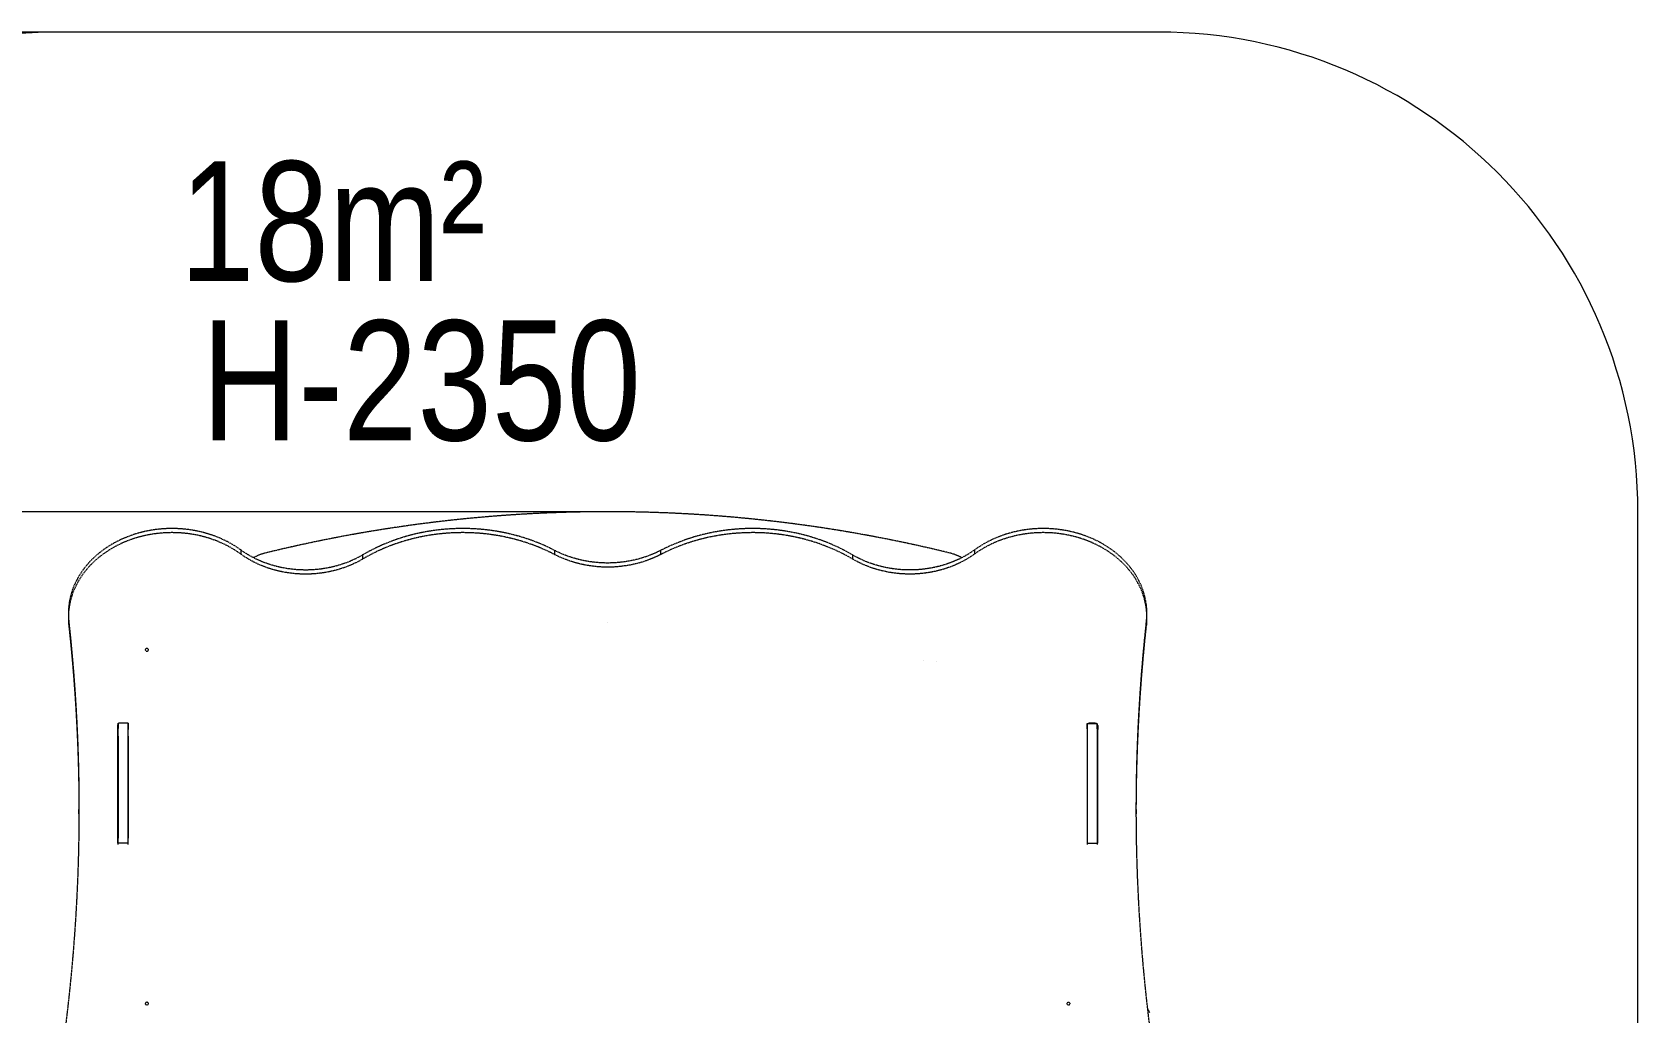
# Model space of a CAD drawing. Header units: millimetres. Extents: x -2839 to 2323, y -2603 to 2367.
# Drawn here: x -1026 to 2323, y 322 to 2367 of the extents above; entities that cross this region are included whole.
import ezdxf

# ---------------------------------------------------------------- set-up
doc = ezdxf.new("R2010")
doc.units = ezdxf.units.MM
doc.linetypes.add('HIDDEN', pattern=[1.905, 1.27, -0.635])
for name, color, linetype in [('DIKOM_ЗОНА', 90, 'Continuous'), ('DIKOM_ОБЪЕКТ', 7, 'Continuous'), ('DIKOM_РАЗМЕР_ЗОНА', 7, 'Continuous'), ('DIKOM_РАЗМЕР_ОБЪЕКТА', 7, 'Continuous')]:
    doc.layers.add(name, color=color, linetype=linetype)
doc.styles.add('style1', font='arialbd.ttf', dxfattribs={"width": 0.8})
doc.dimstyles.new('1-50', dxfattribs={"dimtxt": 300, "dimasz": 200, "dimexe": 100, "dimexo": 0, "dimgap": 100, "dimtad": 1, "dimtxsty": 'style1', "dimcen": 200, "dimclrd": 7, "dimclre": 7, "dimclrt": 7, "dimadec": 1, "dimazin": 2, "dimtfac": 1, "dimtmove": 0, "dimatfit": 2, "dimfxl": 0, "dimlwd": 25, "dimlwe": 18, "dimarcsym": 0})

# ---------------------------------------------------------------- blocks, each defined once
blk = doc.blocks.new('*D0')
at = {"layer": 'Defpoints', "color": 0, "transparency": 16777216}
for p in [(-1255.9, 1367.1), (174.3, 1367.1), (174.3, -1014.9)]:
    blk.add_point(p, dxfattribs=at)
at = {"layer": 'DIKOM_РАЗМЕР_ОБЪЕКТА', "color": 7, "lineweight": 18, "transparency": 16777216}
for p, q in [((174.3, 1367.1), (-1355.9, 1367.1)), ((174.3, -1014.9), (-1355.9, -1014.9))]:
    blk.add_line(p, q, dxfattribs=at)
at = {"layer": 'DIKOM_РАЗМЕР_ОБЪЕКТА', "color": 7, "lineweight": 25, "transparency": 16777216}
blk.add_line((-1255.9, -814.9), (-1255.9, 1167.1), dxfattribs=at)
at = {"layer": 'DIKOM_РАЗМЕР_ОБЪЕКТА', "color": 7, "transparency": 16777216}
for points in [[(-1289.2, 1167.1), (-1222.6, 1167.1), (-1255.9, 1367.1)], [(-1289.2, -814.9), (-1222.6, -814.9), (-1255.9, -1014.9)]]:
    blk.add_solid(points, dxfattribs=at)
at = {"layer": 'DIKOM_РАЗМЕР_ОБЪЕКТА', "color": 7, "transparency": 16777216, "insert": (-1509.1, 57.6), "char_height": 300, "attachment_point": 5, "rotation": 90, "style": 'style1'}
blk.add_mtext('{\\fArial|b0|i0|c204|p34;2400}', dxfattribs=at)
blk = doc.blocks.new('*D3')
at = {"layer": 'Defpoints', "color": 0, "transparency": 16777216}
for p in [(-2389.1, 2367.1), (1322.8, 2367.1), (1322.8, -2014.9)]:
    blk.add_point(p, dxfattribs=at)
at = {"layer": 'DIKOM_РАЗМЕР_ЗОНА', "color": 7, "lineweight": 18, "transparency": 16777216}
for p, q in [((1322.8, 2367.1), (-2489.1, 2367.1)), ((1322.8, -2014.9), (-2489.1, -2014.9))]:
    blk.add_line(p, q, dxfattribs=at)
at = {"layer": 'DIKOM_РАЗМЕР_ЗОНА', "color": 7, "lineweight": 25, "transparency": 16777216}
blk.add_line((-2389.1, -1814.9), (-2389.1, 2167.1), dxfattribs=at)
at = {"layer": 'DIKOM_РАЗМЕР_ЗОНА', "color": 7, "transparency": 16777216}
for points in [[(-2422.4, 2167.1), (-2355.8, 2167.1), (-2389.1, 2367.1)], [(-2422.4, -1814.9), (-2355.8, -1814.9), (-2389.1, -2014.9)]]:
    blk.add_solid(points, dxfattribs=at)
at = {"layer": 'DIKOM_РАЗМЕР_ЗОНА', "color": 7, "transparency": 16777216, "insert": (-2642.3, 89.8), "char_height": 300, "attachment_point": 5, "rotation": 90, "style": 'style1'}
blk.add_mtext('{\\fArial|b0|i0|c204|p34;4400}', dxfattribs=at)

msp = doc.modelspace()

# ---------------------------------------------------------------- linework, layer by layer
at = {"layer": 'DIKOM_ЗОНА', "color": 3, "lineweight": 15}
msp.add_lwpolyline([(-1974.255, -1014.947, 0.41421356), (-974.255, -2014.947), (1322.836, -2014.947, 0.41421356), (2322.836, -1014.947), (2322.836, 1367.053, 0.41421356), (1322.836, 2367.053), (-974.255, 2367.053, 0.41421356), (-1974.255, 1367.053)], format="xyb", close=True, dxfattribs=at)
at = {"layer": 'DIKOM_ОБЪЕКТ', "color": 7, "linetype": 'HIDDEN', "lineweight": 15}
for p, q in [((174.333, 1367.053), (174.333, 1367.053)), ((174.333, 1367.053), (174.333, 1367.053)), ((-590.8, 1287.504), (-590.8, 1278.91)), ((-537.972, 1281.264), (-537.972, 1281.264)), ((-336.697, 1276.919), (-336.697, 1268.325)), ((63.778, 1286.42), (63.778, 1277.826)), ((284.879, 1286.416), (284.879, 1277.821)), ((685.311, 1276.985), (685.311, 1268.391)), ((886.638, 1281.264), (886.638, 1281.264)), ((939.529, 1287.567), (939.529, 1278.972)), ((-950.333, 1154.881), (-950.333, 1146.287)), ((-950.333, 1154.881), (-950.333, 1146.287)), ((-949.479, 1139.153), (-949.479, 1130.558)), ((-949.479, 1139.153), (-949.479, 1130.558)), ((1298.143, 1139.14), (1298.143, 1130.545)), ((1298.143, 1139.14), (1298.143, 1130.545)), ((1298.997, 1146.274), (1298.997, 1154.869)), ((1298.997, 1146.274), (1298.997, 1154.869)), ((174.333, 1137.053), (174.333, 1137.053)), ((832.028, 1057.841), (832.028, 1057.841)), ((859.333, 1054.552), (859.333, 1054.552)), ((-847.667, 921.45), (-847.667, 677.215)), ((-847.667, 921.45), (-847.667, 677.215)), ((-847.667, 921.45), (-847.667, 912.856)), ((-825.667, 926.168), (-846.667, 926.168)), ((-846.667, 676.196), (-846.667, 926.168)), ((-846.667, 676.196), (-846.667, 926.168)), ((-846.667, 926.168), (-846.667, 914.709)), ((-825.667, 926.168), (-846.667, 926.168)), ((-831.667, 926.368), (-841.667, 926.368)), ((-841.667, 926.368), (-841.667, 926.168)), ((-831.667, 926.368), (-841.667, 926.368)), ((-831.667, 926.368), (-831.667, 926.168)), ((-825.667, 676.196), (-825.667, 926.168)), ((-825.667, 926.168), (-825.667, 914.709)), ((-825.667, 676.196), (-825.667, 926.168)), ((-825.667, 677.215), (-825.667, 921.45)), ((-825.667, 921.45), (-825.667, 912.856)), ((1174.333, 925.494), (1195.333, 925.494)), ((1174.333, 925.494), (1174.333, 675.759)), ((1174.333, 914.712), (1174.333, 925.494)), ((1174.333, 925.494), (1174.333, 675.759)), ((1174.333, 925.494), (1195.333, 925.494)), ((1174.333, 921.45), (1174.333, 677.215)), ((1174.333, 921.45), (1174.333, 912.856)), ((1190.333, 926.368), (1180.333, 926.368)), ((1180.333, 926.368), (1180.333, 925.494)), ((1190.333, 926.368), (1180.333, 926.368)), ((1190.333, 926.368), (1190.333, 925.494)), ((1195.333, 925.494), (1195.333, 675.759)), ((1195.333, 914.712), (1195.333, 925.494)), ((1195.333, 925.494), (1195.333, 675.759)), ((1196.333, 677.215), (1196.333, 921.45)), ((1196.333, 677.215), (1196.333, 921.45)), ((1196.333, 921.45), (1196.333, 912.856)), ((-846.667, 898.839), (-846.667, 840.612)), ((-846.667, 869.878), (-846.667, 898.832)), ((-825.667, 898.839), (-825.667, 840.612)), ((-825.667, 869.878), (-825.667, 898.832)), ((-846.667, 869.376), (-846.667, 869.878)), ((-846.667, 811.47), (-846.667, 869.376)), ((-846.667, 840.612), (-846.667, 811.498)), ((-825.667, 869.376), (-825.667, 869.878)), ((-825.667, 811.47), (-825.667, 869.376)), ((-825.667, 840.612), (-825.667, 811.498)), ((-846.667, 811.498), (-846.667, 746.19)), ((-846.667, 746.204), (-846.667, 811.47)), ((-825.667, 811.498), (-825.667, 746.19)), ((-825.667, 746.204), (-825.667, 811.47)), ((-928.148, 737.465), (-928.148, 746.06)), ((-846.667, 761.809), (-847.667, 761.809)), ((-846.667, 688.299), (-846.667, 746.204)), ((-846.667, 746.19), (-846.667, 716.19)), ((-825.667, 688.299), (-825.667, 746.204)), ((-825.667, 746.19), (-825.667, 716.19)), ((1276.814, 746.06), (1276.814, 737.465)), ((-846.667, 716.19), (-846.667, 686.19)), ((-846.667, 716.19), (-846.667, 716.19)), ((-846.667, 705.809), (-846.667, 697.809)), ((-825.667, 716.19), (-825.667, 716.19)), ((-825.667, 716.19), (-825.667, 686.19)), ((-825.667, 705.809), (-825.667, 697.809)), ((-846.667, 687.795), (-846.667, 688.299)), ((-846.667, 686.19), (-846.667, 686.19)), ((-825.667, 676.196), (-846.667, 676.196)), ((-846.667, 673.332), (-846.667, 676.196)), ((-825.667, 676.196), (-846.667, 676.196)), ((-825.667, 687.795), (-825.667, 688.299)), ((-825.667, 686.19), (-825.667, 686.19)), ((-825.667, 673.332), (-825.667, 676.196)), ((1174.333, 675.759), (1195.333, 675.759)), ((1174.333, 675.759), (1174.333, 673.351)), ((1174.333, 675.759), (1195.333, 675.759)), ((1195.333, 675.759), (1195.333, 673.351))]:
    msp.add_line(p, q, dxfattribs=at)
at = {"layer": 'DIKOM_ОБЪЕКТ', "color": 7, "linetype": 'HIDDEN', "lineweight": 15, "flags": 128}
for points in [[(-590.8, 1287.504), (-597.455, 1292.143), (-604.334, 1296.558), (-611.425, 1300.741), (-618.716, 1304.686), (-626.196, 1308.387), (-633.853, 1311.836), (-641.673, 1315.03), (-649.644, 1317.962), (-657.753, 1320.627), (-665.987, 1323.022), (-674.332, 1325.142), (-682.775, 1326.984), (-691.302, 1328.544), (-699.899, 1329.821), (-708.552, 1330.813), (-717.246, 1331.517), (-725.969, 1331.933), (-734.704, 1332.059), (-743.439, 1331.896), (-752.158, 1331.444), (-760.849, 1330.703), (-769.495, 1329.675), (-778.084, 1328.362), (-786.601, 1326.766), (-795.032, 1324.888), (-803.364, 1322.733), (-811.583, 1320.304), (-819.675, 1317.605), (-827.628, 1314.639), (-835.428, 1311.413), (-843.063, 1307.932), (-850.519, 1304.2), (-857.786, 1300.224), (-864.851, 1296.011), (-871.702, 1291.567), (-878.328, 1286.901), (-884.719, 1282.018), (-890.865, 1276.928), (-896.754, 1271.638), (-902.377, 1266.158), (-907.726, 1260.496), (-912.791, 1254.662), (-917.565, 1248.664), (-922.039, 1242.514), (-926.206, 1236.22), (-930.059, 1229.793), (-933.592, 1223.244), (-936.8, 1216.584), (-939.676, 1209.822), (-942.217, 1202.971), (-944.418, 1196.042), (-946.276, 1189.045), (-947.787, 1181.992), (-948.949, 1174.895), (-949.76, 1167.765), (-950.219, 1160.614), (-950.326, 1153.454), (-950.079, 1146.296), (-949.479, 1139.153)], [(-590.8, 1278.91), (-597.455, 1283.549), (-604.334, 1287.963), (-611.425, 1292.147), (-618.716, 1296.092), (-626.196, 1299.792), (-633.853, 1303.242), (-641.673, 1306.435), (-649.644, 1309.367), (-657.753, 1312.032), (-665.987, 1314.427), (-674.332, 1316.547), (-682.775, 1318.389), (-691.302, 1319.95), (-699.899, 1321.227), (-708.552, 1322.218), (-717.246, 1322.922), (-725.969, 1323.338), (-734.704, 1323.464), (-743.439, 1323.301), (-752.158, 1322.849), (-760.849, 1322.109), (-769.495, 1321.081), (-778.084, 1319.768), (-786.601, 1318.171), (-795.032, 1316.294), (-803.364, 1314.139), (-811.583, 1311.71), (-819.675, 1309.01), (-827.628, 1306.045), (-835.428, 1302.819), (-843.063, 1299.337), (-850.519, 1295.605), (-857.786, 1291.63), (-864.851, 1287.417), (-871.702, 1282.973), (-878.328, 1278.306), (-884.719, 1273.424), (-890.865, 1268.333), (-896.754, 1263.044), (-902.377, 1257.564), (-907.726, 1251.902), (-912.791, 1246.067), (-917.565, 1240.07), (-922.039, 1233.919), (-926.206, 1227.626), (-930.059, 1221.199), (-933.592, 1214.65), (-936.8, 1207.989), (-939.676, 1201.228), (-942.217, 1194.377), (-944.418, 1187.447), (-946.276, 1180.45), (-947.787, 1173.397), (-948.949, 1166.3), (-949.76, 1159.171), (-950.219, 1152.02), (-950.326, 1144.86), (-950.079, 1137.702), (-949.479, 1130.558)], [(-590.8, 1287.504), (-597.455, 1292.143), (-604.334, 1296.558), (-611.425, 1300.741), (-618.716, 1304.686), (-626.196, 1308.387), (-633.853, 1311.836), (-641.673, 1315.03), (-649.644, 1317.962), (-657.753, 1320.627), (-665.987, 1323.022), (-674.332, 1325.142), (-682.775, 1326.983), (-691.302, 1328.544), (-699.899, 1329.821), (-708.552, 1330.813), (-717.246, 1331.517), (-725.969, 1331.933), (-734.704, 1332.059), (-743.439, 1331.896), (-752.158, 1331.444), (-760.849, 1330.703), (-769.495, 1329.675), (-778.084, 1328.362), (-786.601, 1326.766), (-795.032, 1324.888), (-803.364, 1322.733), (-811.583, 1320.304), (-819.675, 1317.605), (-827.628, 1314.639), (-835.428, 1311.413), (-843.063, 1307.932), (-850.519, 1304.2), (-857.786, 1300.224), (-864.851, 1296.011), (-871.702, 1291.567), (-878.328, 1286.901), (-884.719, 1282.018), (-890.865, 1276.928), (-896.754, 1271.638), (-902.377, 1266.158), (-907.726, 1260.496), (-912.791, 1254.662), (-917.565, 1248.664), (-922.039, 1242.514), (-926.206, 1236.22), (-930.059, 1229.793), (-933.592, 1223.244), (-936.8, 1216.584), (-939.676, 1209.822), (-942.217, 1202.971), (-944.418, 1196.041), (-946.276, 1189.045), (-947.787, 1181.992), (-948.949, 1174.895), (-949.76, 1167.765), (-950.219, 1160.614), (-950.326, 1153.454), (-950.079, 1146.296), (-949.479, 1139.153)], [(63.778, 1286.42), (54.237, 1291.213), (44.518, 1295.759), (34.63, 1300.053), (24.584, 1304.092), (14.387, 1307.871), (4.052, 1311.387), (-6.412, 1314.636), (-16.996, 1317.616), (-27.688, 1320.322), (-38.478, 1322.753), (-49.355, 1324.907), (-60.31, 1326.78), (-71.33, 1328.372), (-82.406, 1329.68), (-93.526, 1330.704), (-104.68, 1331.442), (-115.857, 1331.894), (-127.046, 1332.059), (-138.235, 1331.937), (-149.414, 1331.528), (-160.572, 1330.833), (-171.699, 1329.852), (-182.782, 1328.586), (-193.811, 1327.037), (-204.776, 1325.206), (-215.666, 1323.094), (-226.47, 1320.705), (-237.177, 1318.039), (-247.778, 1315.101), (-258.261, 1311.892), (-268.616, 1308.416), (-278.834, 1304.676), (-288.903, 1300.676), (-298.816, 1296.419), (-308.561, 1291.911), (-318.129, 1287.155), (-327.511, 1282.156), (-336.697, 1276.919)], [(63.778, 1286.42), (54.237, 1291.213), (44.518, 1295.759), (34.63, 1300.053), (24.584, 1304.092), (14.387, 1307.871), (4.052, 1311.387), (-6.412, 1314.636), (-16.996, 1317.616), (-27.688, 1320.322), (-38.478, 1322.753), (-49.355, 1324.907), (-60.31, 1326.78), (-71.33, 1328.372), (-82.406, 1329.68), (-93.526, 1330.704), (-104.681, 1331.442), (-115.857, 1331.894), (-127.046, 1332.059), (-138.235, 1331.937), (-149.414, 1331.528), (-160.572, 1330.833), (-171.699, 1329.852), (-182.782, 1328.586), (-193.811, 1327.037), (-204.776, 1325.206), (-215.666, 1323.094), (-226.47, 1320.705), (-237.177, 1318.039), (-247.778, 1315.101), (-258.261, 1311.892), (-268.616, 1308.416), (-278.834, 1304.676), (-288.903, 1300.676), (-298.816, 1296.419), (-308.561, 1291.911), (-318.129, 1287.155), (-327.511, 1282.156), (-336.697, 1276.919)], [(63.778, 1277.826), (54.237, 1282.618), (44.518, 1287.164), (34.63, 1291.459), (24.584, 1295.497), (14.387, 1299.277), (4.052, 1302.793), (-6.412, 1306.042), (-16.996, 1309.021), (-27.688, 1311.728), (-38.478, 1314.159), (-49.355, 1316.312), (-60.31, 1318.186), (-71.33, 1319.777), (-82.406, 1321.086), (-93.526, 1322.109), (-104.681, 1322.847), (-115.857, 1323.299), (-127.046, 1323.464), (-138.235, 1323.342), (-149.414, 1322.933), (-160.572, 1322.238), (-171.699, 1321.257), (-182.782, 1319.992), (-193.811, 1318.443), (-204.776, 1316.611), (-215.666, 1314.5), (-226.47, 1312.11), (-237.177, 1309.445), (-247.778, 1306.506), (-258.261, 1303.297), (-268.616, 1299.821), (-278.834, 1296.081), (-288.903, 1292.081), (-298.816, 1287.825), (-308.561, 1283.317), (-318.129, 1278.561), (-327.511, 1273.562), (-336.697, 1268.325)], [(685.311, 1276.985), (675.872, 1282.356), (666.227, 1287.476), (656.387, 1292.339), (646.361, 1296.94), (636.16, 1301.276), (625.795, 1305.34), (615.275, 1309.13), (604.613, 1312.641), (593.818, 1315.87), (582.903, 1318.812), (571.878, 1321.466), (560.754, 1323.829), (549.544, 1325.897), (538.259, 1327.669), (526.91, 1329.144), (515.509, 1330.319), (504.067, 1331.193), (492.598, 1331.765), (481.112, 1332.036), (469.621, 1332.004), (458.137, 1331.67), (446.673, 1331.033), (435.239, 1330.095), (423.848, 1328.857), (412.512, 1327.32), (401.241, 1325.485), (390.048, 1323.354), (378.945, 1320.93), (367.942, 1318.215), (357.051, 1315.211), (346.283, 1311.923), (335.65, 1308.353), (325.162, 1304.505), (314.831, 1300.382), (304.666, 1295.991), (294.679, 1291.333), (284.879, 1286.416)], [(685.311, 1276.985), (675.872, 1282.356), (666.227, 1287.476), (656.387, 1292.339), (646.361, 1296.94), (636.16, 1301.276), (625.795, 1305.34), (615.275, 1309.13), (604.613, 1312.641), (593.818, 1315.87), (582.903, 1318.812), (571.878, 1321.466), (560.754, 1323.829), (549.544, 1325.897), (538.259, 1327.669), (526.91, 1329.144), (515.509, 1330.319), (504.067, 1331.193), (492.598, 1331.765), (481.112, 1332.036), (469.621, 1332.004), (458.137, 1331.67), (446.673, 1331.033), (435.239, 1330.095), (423.848, 1328.857), (412.512, 1327.32), (401.241, 1325.485), (390.048, 1323.354), (378.945, 1320.93), (367.942, 1318.215), (357.051, 1315.211), (346.283, 1311.923), (335.65, 1308.353), (325.162, 1304.505), (314.831, 1300.383), (304.666, 1295.991), (294.679, 1291.333), (284.879, 1286.416)], [(685.311, 1268.391), (675.872, 1273.762), (666.227, 1278.881), (656.387, 1283.744), (646.361, 1288.346), (636.16, 1292.681), (625.795, 1296.746), (615.275, 1300.536), (604.613, 1304.047), (593.818, 1307.275), (582.903, 1310.218), (571.878, 1312.872), (560.754, 1315.234), (549.544, 1317.302), (538.259, 1319.075), (526.91, 1320.549), (515.509, 1321.724), (504.067, 1322.598), (492.598, 1323.171), (481.112, 1323.441), (469.621, 1323.41), (458.137, 1323.075), (446.673, 1322.439), (435.239, 1321.501), (423.848, 1320.263), (412.512, 1318.725), (401.241, 1316.89), (390.048, 1314.76), (378.945, 1312.335), (367.942, 1309.62), (357.051, 1306.617), (346.283, 1303.328), (335.65, 1299.758), (325.162, 1295.91), (314.831, 1291.788), (304.666, 1287.396), (294.679, 1282.739), (284.879, 1277.821)], [(1298.143, 1139.14), (1298.743, 1146.282), (1298.99, 1153.439), (1298.884, 1160.598), (1298.425, 1167.747), (1297.614, 1174.876), (1296.453, 1181.972), (1294.942, 1189.023), (1293.086, 1196.019), (1290.886, 1202.948), (1288.346, 1209.798), (1285.471, 1216.559), (1282.265, 1223.219), (1278.733, 1229.767), (1274.881, 1236.193), (1270.716, 1242.486), (1266.244, 1248.636), (1261.472, 1254.633), (1256.409, 1260.467), (1251.062, 1266.129), (1245.441, 1271.609), (1239.554, 1276.899), (1233.411, 1281.989), (1227.022, 1286.872), (1220.398, 1291.539), (1213.549, 1295.983), (1206.487, 1300.197), (1199.223, 1304.174), (1191.769, 1307.906), (1184.137, 1311.389), (1176.339, 1314.617), (1168.388, 1317.583), (1160.298, 1320.284), (1152.082, 1322.715), (1143.752, 1324.872), (1135.323, 1326.751), (1126.808, 1328.35), (1118.221, 1329.665), (1109.576, 1330.695), (1100.888, 1331.438), (1092.17, 1331.893), (1083.437, 1332.059), (1074.703, 1331.935), (1065.982, 1331.523), (1057.288, 1330.822), (1048.636, 1329.833), (1040.04, 1328.559), (1031.514, 1327.002), (1023.071, 1325.163), (1014.726, 1323.047), (1006.492, 1320.656), (998.383, 1317.994), (990.411, 1315.066), (982.591, 1311.876), (974.933, 1308.43), (967.453, 1304.734), (960.16, 1300.792), (953.067, 1296.613), (946.187, 1292.202), (939.529, 1287.567)], [(1298.143, 1139.14), (1298.743, 1146.282), (1298.99, 1153.439), (1298.884, 1160.598), (1298.425, 1167.747), (1297.614, 1174.876), (1296.453, 1181.972), (1294.942, 1189.023), (1293.086, 1196.019), (1290.886, 1202.948), (1288.346, 1209.798), (1285.471, 1216.559), (1282.265, 1223.219), (1278.733, 1229.767), (1274.881, 1236.193), (1270.716, 1242.486), (1266.244, 1248.636), (1261.472, 1254.633), (1256.409, 1260.467), (1251.062, 1266.129), (1245.441, 1271.609), (1239.554, 1276.899), (1233.411, 1281.989), (1227.022, 1286.872), (1220.398, 1291.539), (1213.549, 1295.983), (1206.487, 1300.197), (1199.223, 1304.174), (1191.769, 1307.906), (1184.136, 1311.389), (1176.339, 1314.617), (1168.388, 1317.583), (1160.298, 1320.284), (1152.082, 1322.715), (1143.752, 1324.872), (1135.323, 1326.751), (1126.808, 1328.35), (1118.221, 1329.665), (1109.576, 1330.695), (1100.888, 1331.438), (1092.17, 1331.893), (1083.437, 1332.059), (1074.703, 1331.935), (1065.982, 1331.523), (1057.288, 1330.822), (1048.636, 1329.833), (1040.04, 1328.559), (1031.514, 1327.002), (1023.071, 1325.163), (1014.726, 1323.047), (1006.492, 1320.656), (998.383, 1317.994), (990.411, 1315.066), (982.591, 1311.876), (974.933, 1308.43), (967.452, 1304.734), (960.16, 1300.792), (953.067, 1296.613), (946.187, 1292.202), (939.529, 1287.567)], [(1298.143, 1130.545), (1298.743, 1137.688), (1298.99, 1144.844), (1298.884, 1152.003), (1298.425, 1159.153), (1297.614, 1166.281), (1296.453, 1173.377), (1294.942, 1180.429), (1293.086, 1187.425), (1290.886, 1194.354), (1288.346, 1201.204), (1285.471, 1207.964), (1282.265, 1214.624), (1278.733, 1221.172), (1274.881, 1227.598), (1270.716, 1233.892), (1266.244, 1240.042), (1261.472, 1246.039), (1256.409, 1251.873), (1251.062, 1257.535), (1245.441, 1263.015), (1239.554, 1268.304), (1233.411, 1273.395), (1227.022, 1278.277), (1220.398, 1282.945), (1213.549, 1287.389), (1206.487, 1291.603), (1199.223, 1295.579), (1191.769, 1299.312), (1184.136, 1302.795), (1176.339, 1306.022), (1168.388, 1308.989), (1160.298, 1311.69), (1152.082, 1314.12), (1143.752, 1316.277), (1135.323, 1318.157), (1126.808, 1319.755), (1118.221, 1321.071), (1109.576, 1322.101), (1100.888, 1322.844), (1092.17, 1323.298), (1083.437, 1323.464), (1074.703, 1323.341), (1065.982, 1322.928), (1057.288, 1322.227), (1048.636, 1321.239), (1040.04, 1319.965), (1031.514, 1318.407), (1023.071, 1316.569), (1014.726, 1314.452), (1006.492, 1312.061), (998.383, 1309.399), (990.411, 1306.471), (982.591, 1303.282), (974.933, 1299.836), (967.452, 1296.139), (960.16, 1292.198), (953.067, 1288.018), (946.187, 1283.607), (939.529, 1278.972)], [(-336.697, 1276.919), (-343.773, 1272.932), (-351.046, 1269.193), (-358.506, 1265.709), (-366.138, 1262.484), (-373.929, 1259.527), (-381.865, 1256.841), (-389.932, 1254.431), (-398.116, 1252.302), (-406.402, 1250.457), (-414.775, 1248.9), (-423.221, 1247.634), (-431.724, 1246.66), (-440.27, 1245.98), (-448.844, 1245.597), (-457.429, 1245.509), (-466.012, 1245.718), (-474.576, 1246.224), (-483.106, 1247.024), (-491.588, 1248.118), (-500.006, 1249.504), (-508.345, 1251.18), (-516.591, 1253.142), (-524.728, 1255.386), (-532.743, 1257.91), (-540.621, 1260.708), (-548.349, 1263.776), (-555.912, 1267.107), (-563.297, 1270.697), (-570.49, 1274.539), (-577.48, 1278.626), (-584.254, 1282.95), (-590.8, 1287.504)], [(-336.697, 1276.919), (-343.773, 1272.932), (-351.046, 1269.193), (-358.506, 1265.709), (-366.138, 1262.484), (-373.929, 1259.527), (-381.865, 1256.841), (-389.932, 1254.431), (-398.116, 1252.302), (-406.402, 1250.457), (-414.775, 1248.9), (-423.221, 1247.634), (-431.724, 1246.66), (-440.27, 1245.981), (-448.844, 1245.597), (-457.429, 1245.509), (-466.012, 1245.718), (-474.576, 1246.224), (-483.106, 1247.024), (-491.588, 1248.118), (-500.006, 1249.504), (-508.345, 1251.18), (-516.591, 1253.142), (-524.728, 1255.386), (-532.743, 1257.91), (-540.621, 1260.708), (-548.349, 1263.776), (-555.912, 1267.108), (-563.297, 1270.697), (-570.49, 1274.539), (-577.48, 1278.626), (-584.254, 1282.95), (-590.8, 1287.504)], [(-336.697, 1268.325), (-343.773, 1264.338), (-351.046, 1260.599), (-358.506, 1257.114), (-366.138, 1253.89), (-373.929, 1250.932), (-381.865, 1248.246), (-389.932, 1245.836), (-398.116, 1243.707), (-406.402, 1241.863), (-414.775, 1240.306), (-423.221, 1239.039), (-431.724, 1238.065), (-440.27, 1237.386), (-448.844, 1237.002), (-457.429, 1236.915), (-466.012, 1237.124), (-474.576, 1237.629), (-483.106, 1238.43), (-491.588, 1239.524), (-500.006, 1240.91), (-508.345, 1242.585), (-516.591, 1244.547), (-524.728, 1246.792), (-532.743, 1249.315), (-540.621, 1252.114), (-548.349, 1255.181), (-555.912, 1258.513), (-563.297, 1262.103), (-570.49, 1265.945), (-577.48, 1270.031), (-584.254, 1274.355), (-590.8, 1278.91)], [(284.879, 1286.416), (277.487, 1282.747), (269.914, 1279.335), (262.174, 1276.186), (254.279, 1273.306), (246.244, 1270.699), (238.084, 1268.369), (229.811, 1266.323), (221.441, 1264.561), (212.988, 1263.089), (204.467, 1261.908), (195.894, 1261.021), (187.282, 1260.428), (178.648, 1260.132), (170.007, 1260.132), (161.373, 1260.429), (152.762, 1261.021), (144.188, 1261.909), (135.668, 1263.091), (127.215, 1264.563), (118.845, 1266.325), (110.572, 1268.372), (102.411, 1270.702), (94.377, 1273.309), (86.482, 1276.19), (78.742, 1279.339), (71.17, 1282.751), (63.778, 1286.42)], [(284.879, 1286.416), (277.487, 1282.747), (269.914, 1279.335), (262.174, 1276.186), (254.279, 1273.306), (246.244, 1270.699), (238.084, 1268.369), (229.811, 1266.323), (221.441, 1264.561), (212.988, 1263.089), (204.467, 1261.908), (195.894, 1261.021), (187.282, 1260.428), (178.648, 1260.132), (170.007, 1260.132), (161.373, 1260.429), (152.762, 1261.022), (144.188, 1261.909), (135.668, 1263.091), (127.215, 1264.563), (118.845, 1266.325), (110.572, 1268.372), (102.411, 1270.701), (94.377, 1273.309), (86.482, 1276.19), (78.742, 1279.339), (71.17, 1282.751), (63.778, 1286.42)], [(284.879, 1277.821), (277.487, 1274.152), (269.914, 1270.741), (262.174, 1267.592), (254.279, 1264.711), (246.244, 1262.104), (238.084, 1259.775), (229.811, 1257.728), (221.441, 1255.967), (212.988, 1254.495), (204.467, 1253.314), (195.894, 1252.426), (187.282, 1251.834), (178.648, 1251.537), (170.007, 1251.537), (161.373, 1251.834), (152.762, 1252.427), (144.188, 1253.315), (135.668, 1254.496), (127.215, 1255.969), (118.845, 1257.73), (110.572, 1259.778), (102.411, 1262.107), (94.377, 1264.714), (86.482, 1267.595), (78.742, 1270.745), (71.17, 1274.157), (63.778, 1277.826)], [(939.529, 1287.567), (932.978, 1283.014), (926.2, 1278.691), (919.205, 1274.606), (912.007, 1270.765), (904.617, 1267.177), (897.05, 1263.846), (889.319, 1260.78), (881.437, 1257.983), (873.419, 1255.46), (865.278, 1253.216), (857.029, 1251.255), (848.686, 1249.58), (840.265, 1248.195), (831.781, 1247.101), (823.247, 1246.301), (814.68, 1245.796), (806.095, 1245.587), (797.507, 1245.675), (788.93, 1246.058), (780.381, 1246.737), (771.875, 1247.711), (763.426, 1248.977), (755.049, 1250.533), (746.76, 1252.377), (738.573, 1254.505), (730.503, 1256.914), (722.563, 1259.599), (714.768, 1262.556), (707.132, 1265.779), (699.669, 1269.262), (692.39, 1273), (685.311, 1276.985)], [(939.529, 1287.567), (932.978, 1283.014), (926.2, 1278.691), (919.205, 1274.606), (912.007, 1270.765), (904.617, 1267.177), (897.05, 1263.846), (889.319, 1260.78), (881.437, 1257.983), (873.419, 1255.46), (865.278, 1253.216), (857.029, 1251.255), (848.686, 1249.58), (840.265, 1248.195), (831.781, 1247.101), (823.247, 1246.301), (814.68, 1245.796), (806.095, 1245.587), (797.507, 1245.675), (788.93, 1246.058), (780.381, 1246.737), (771.875, 1247.711), (763.426, 1248.977), (755.049, 1250.533), (746.76, 1252.377), (738.573, 1254.505), (730.503, 1256.914), (722.563, 1259.599), (714.768, 1262.556), (707.132, 1265.779), (699.669, 1269.262), (692.39, 1273), (685.311, 1276.985)], [(939.529, 1278.972), (932.978, 1274.419), (926.2, 1270.096), (919.205, 1266.011), (912.007, 1262.171), (904.617, 1258.582), (897.05, 1255.252), (889.319, 1252.185), (881.437, 1249.388), (873.419, 1246.865), (865.278, 1244.622), (857.029, 1242.661), (848.686, 1240.986), (840.265, 1239.601), (831.781, 1238.507), (823.247, 1237.707), (814.68, 1237.202), (806.095, 1236.993), (797.507, 1237.08), (788.93, 1237.464), (780.381, 1238.143), (771.875, 1239.116), (763.426, 1240.382), (755.049, 1241.939), (746.76, 1243.783), (738.573, 1245.911), (730.503, 1248.32), (722.563, 1251.005), (714.768, 1253.961), (707.132, 1257.184), (699.669, 1260.668), (692.39, 1264.405), (685.311, 1268.391)], [(-949.479, 1139.153), (-945.715, 1102.851), (-942.316, 1066.525), (-939.281, 1030.178), (-936.611, 993.811), (-934.307, 957.428), (-932.368, 921.03), (-930.794, 884.62), (-929.586, 848.201), (-928.743, 811.775), (-928.267, 775.345), (-928.155, 738.913), (-928.41, 702.481), (-929.03, 666.052), (-930.016, 629.629), (-931.368, 593.213), (-933.085, 556.808), (-935.168, 520.415), (-937.615, 484.038), (-940.428, 447.679), (-943.606, 411.339), (-947.148, 375.023), (-951.055, 338.731), (-955.326, 302.467), (-959.961, 266.234), (-964.96, 230.032), (-969.472, 199.437)], [(1322.836, 169.324), (1317.292, 205.035), (1312.103, 240.782), (1307.268, 276.562), (1302.789, 312.374), (1298.665, 348.214), (1294.896, 384.08), (1291.484, 419.97), (1288.427, 455.882), (1285.727, 491.813), (1283.383, 527.761), (1281.396, 563.723), (1279.766, 599.697), (1278.493, 635.681), (1277.576, 671.672), (1277.017, 707.668), (1276.815, 743.667), (1276.97, 779.666), (1277.482, 815.662), (1278.35, 851.655), (1279.576, 887.64), (1281.159, 923.615), (1283.099, 959.579), (1285.395, 995.529), (1288.048, 1031.462), (1291.057, 1067.377), (1294.422, 1103.27), (1298.143, 1139.14)], [(1322.836, 169.324), (1317.292, 205.035), (1312.103, 240.782), (1307.268, 276.562), (1302.789, 312.374), (1298.665, 348.214), (1294.896, 384.08), (1291.484, 419.97), (1288.427, 455.882), (1285.727, 491.813), (1283.383, 527.761), (1281.396, 563.723), (1279.766, 599.697), (1278.493, 635.681), (1277.576, 671.672), (1277.017, 707.668), (1276.815, 743.667), (1276.97, 779.666), (1277.481, 815.663), (1278.35, 851.655), (1279.576, 887.64), (1281.159, 923.615), (1283.099, 959.579), (1285.395, 995.529), (1288.048, 1031.462), (1291.057, 1067.377), (1294.422, 1103.27), (1298.143, 1139.14)], [(-949.479, 1130.558), (-945.715, 1094.257), (-942.316, 1057.931), (-939.281, 1021.583), (-936.611, 985.217), (-934.307, 948.833), (-932.368, 912.435), (-930.794, 876.026), (-929.586, 839.607), (-928.743, 803.181), (-928.267, 766.751), (-928.151, 741.763)], [(1276.817, 741.763), (1276.97, 771.071), (1277.482, 807.068), (1278.35, 843.06), (1279.576, 879.045), (1281.159, 915.021), (1283.099, 950.985), (1285.395, 986.935), (1288.048, 1022.868), (1291.057, 1058.782), (1294.422, 1094.676), (1298.143, 1130.545)], [(-783.167, 1079.013), (-783.357, 1079.944), (-783.905, 1080.775), (-784.753, 1081.414), (-785.808, 1081.793), (-786.956, 1081.871), (-788.073, 1081.64), (-789.038, 1081.123), (-789.745, 1080.378), (-790.119, 1079.485), (-790.119, 1078.54), (-789.745, 1077.647), (-789.038, 1076.902), (-788.073, 1076.386), (-786.956, 1076.154), (-785.808, 1076.232), (-784.753, 1076.611), (-783.905, 1077.251), (-783.357, 1078.081), (-783.167, 1079.013)], [(-783.167, 1079.013), (-783.357, 1079.944), (-783.905, 1080.775), (-784.753, 1081.414), (-785.808, 1081.793), (-786.956, 1081.871), (-788.073, 1081.64), (-789.038, 1081.123), (-789.745, 1080.378), (-790.119, 1079.485), (-790.119, 1078.541), (-789.745, 1077.647), (-789.038, 1076.902), (-788.073, 1076.386), (-786.956, 1076.154), (-785.808, 1076.232), (-784.753, 1076.611), (-783.905, 1077.251), (-783.357, 1078.081), (-783.167, 1079.013)], [(-841.667, 926.368), (-842.838, 926.273), (-843.358, 926.168)], [(-829.976, 926.168), (-830.497, 926.273), (-831.667, 926.368)], [(-783.167, 341.391), (-783.357, 342.322), (-783.905, 343.153), (-784.753, 343.792), (-785.808, 344.172), (-786.956, 344.25), (-788.073, 344.018), (-789.038, 343.501), (-789.745, 342.756), (-790.119, 341.863), (-790.119, 340.919), (-789.745, 340.026), (-789.038, 339.28), (-788.073, 338.764), (-786.956, 338.532), (-785.808, 338.61), (-784.753, 338.989), (-783.905, 339.629), (-783.357, 340.46), (-783.167, 341.391)], [(-783.167, 341.391), (-783.357, 342.322), (-783.905, 343.153), (-784.753, 343.792), (-785.808, 344.172), (-786.956, 344.25), (-788.073, 344.018), (-789.038, 343.501), (-789.745, 342.756), (-790.119, 341.863), (-790.119, 340.919), (-789.745, 340.026), (-789.038, 339.28), (-788.073, 338.764), (-786.956, 338.532), (-785.808, 338.61), (-784.753, 338.989), (-783.905, 339.629), (-783.357, 340.46), (-783.167, 341.391)], [(1131.833, 341.391), (1132.022, 340.46), (1132.571, 339.629), (1133.419, 338.989), (1134.474, 338.61), (1135.622, 338.532), (1136.739, 338.764), (1137.703, 339.28), (1138.411, 340.026), (1138.785, 340.919), (1138.785, 341.863), (1138.411, 342.756), (1137.703, 343.501), (1136.739, 344.018), (1135.622, 344.25), (1134.474, 344.172), (1133.419, 343.792), (1132.571, 343.153), (1132.022, 342.322), (1131.833, 341.391)], [(1131.833, 341.391), (1132.022, 340.46), (1132.571, 339.629), (1133.419, 338.989), (1134.474, 338.61), (1135.622, 338.532), (1136.739, 338.764), (1137.703, 339.28), (1138.411, 340.026), (1138.785, 340.919), (1138.785, 341.863), (1138.411, 342.756), (1137.703, 343.501), (1136.739, 344.018), (1135.622, 344.25), (1134.474, 344.172), (1133.419, 343.792), (1132.571, 343.153), (1132.022, 342.322), (1131.833, 341.391)], [(1304.982, 322.181), (1301.98, 328.346), (1300.611, 330.914)]]:
    msp.add_lwpolyline(points, dxfattribs=at)
at = {"layer": 'DIKOM_ОБЪЕКТ', "color": 7, "linetype": 'HIDDEN', "lineweight": 15}
for centre, radius, start, end in [((174.333, -1632.947), 3000, 76.264798, 103.735202), ((174.333, -1632.947), 3000, 76.264798, 103.735202), ((174.333, -1632.947), 3000, 76.264798, 103.735202), ((-510.667, 1169.552), 115, 103.735202, 117.83562), ((859.333, 1169.552), 115, 62.188364, 76.264798), ((859.333, 1169.552), 115, 62.188365, 76.264798), ((-804.9, 1146.291), 145.432, 180.001906, 186.210574), ((1153.572, 1146.278), 145.425, 353.789265, 359.99849), ((-843.351, 921.405), 4.317, 140.201253, 179.406212), ((-843.351, 912.811), 4.316, 140.200097, 179.406554), ((1180.276, 919.481), 6.886, 89.528327, 119.181515), ((1190.39, 919.482), 6.886, 60.81756, 90.471637), ((1192.016, 921.405), 4.317, 0.593788, 39.798747), ((1192.017, 912.811), 4.316, 0.593446, 39.799903), ((-843.351, 677.26), 4.317, 180.593911, 219.799032), ((1192.017, 677.26), 4.317, 320.200968, 359.406089)]:
    msp.add_arc(centre, radius, start, end, dxfattribs=at)

# ---------------------------------------------------------------- texts
at = {"layer": 'DIKOM_РАЗМЕР_ОБЪЕКТА', "char_height": 250, "width": 1481.46375, "attachment_point": 1, "style": 'style1'}
for s, insert in [('{\\fArial|b0|i0|c204|p34;18m²}', (-717.658, 2097.929)), ('{\\fArial|b0|i0|c204|p34;H-2350}', (-672.428, 1765.852))]:
    msp.add_mtext(s, dxfattribs=dict(at, insert=insert))

# ---------------------------------------------------------------- dimensions: what is measured, and where the dimension line sits
at = {"layer": 'DIKOM_РАЗМЕР_ЗОНА'}
dim = msp.add_linear_dim(base=(-2389.085, 2367.053), p1=(1322.836, -2014.947), p2=(1322.836, 2367.053), angle=90, text='{\\fArial|b0|i0|c204|p34;4400}', dimstyle='1-50', dxfattribs=at)
dim.commit()
dim.dimension.update_dxf_attribs({"geometry": '*D3', "text_midpoint": (-2389.085, 89.804), "dimtype": 160})
at = {"layer": 'DIKOM_РАЗМЕР_ОБЪЕКТА'}
dim = msp.add_linear_dim(base=(-1255.895, 1367.053), p1=(174.333, -1014.947), p2=(174.333, 1367.053), angle=90, text='{\\fArial|b0|i0|c204|p34;2400}', dimstyle='1-50', dxfattribs=at)
dim.commit()
dim.dimension.update_dxf_attribs({"geometry": '*D0', "text_midpoint": (-1255.895, 57.554), "dimtype": 160})

doc.saveas('drawing.dxf')
